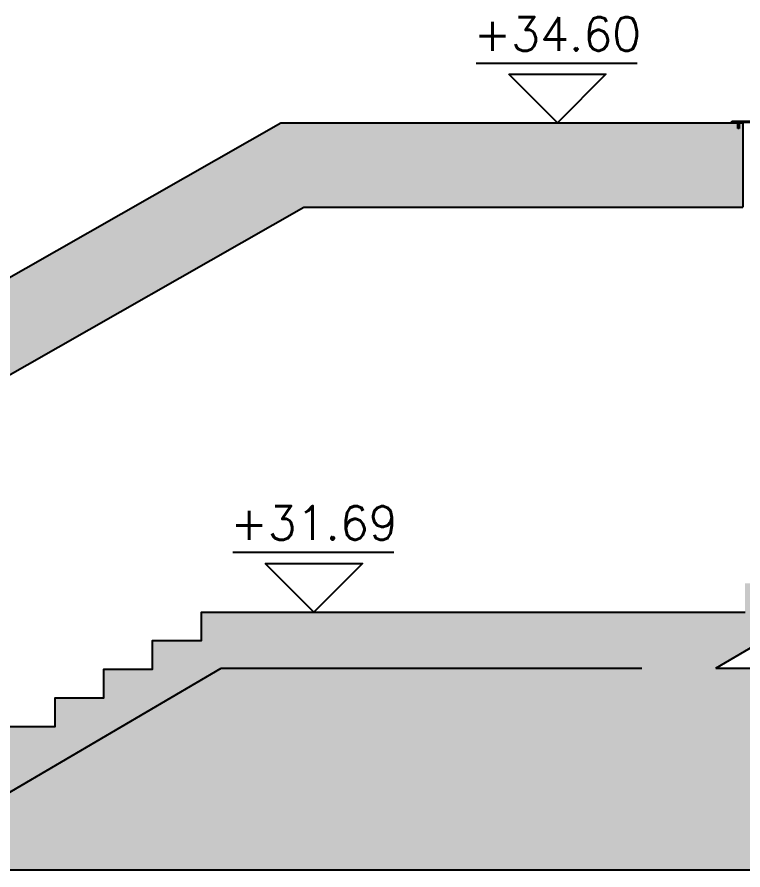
# Model space of a CAD drawing. Header units: millimetres. Extents: x 400382 to 401500, y 4543975 to 4544133.
# Drawn here: x 401456.39 to 401460.7, y 4544058.22 to 4544063.29 of the extents above; entities that cross this region are included whole.
import ezdxf
from ezdxf.enums import TextEntityAlignment as Align

# ---------------------------------------------------------------- set-up
doc = ezdxf.new("R2010")
doc.units = ezdxf.units.MM
doc.linetypes.add('CONTINU', pattern=[0])
doc.linetypes.add('HIDDEN', pattern=[0.375, 0.25, -0.125])
for name, color, linetype in [('görünüş prota', 4, 'Continuous'), ('kesit prota', 1, 'Continuous'), ('kesit tarama prota', 252, 'Continuous'), ('kiris prota', 6, 'Continuous'), ('kot prota', 4, 'Continuous'), ('merdiven prota', 2, 'Continuous'), ('PRT-CST-rc_level', 6, 'Continuous'), ('PRT-CST-rc_levermark', 4, 'Continuous')]:
    doc.layers.add(name, color=color, linetype=linetype)
doc.styles.add('OLCU', font='romanstw.shx')

# ---------------------------------------------------------------- blocks, each defined once
blk = doc.blocks.new('KOTK5')
at = {"layer": 'PRT-CST-rc_levermark'}
blk.add_line((216.7, 160), (-213.3, 160), dxfattribs=at)
blk.add_lwpolyline([(130, 130), (-130, 130), (0, 0)], close=True, dxfattribs=at)
at = {"layer": 'PRT-CST-rc_level', "style": 'OLCU'}
blk.add_attdef('000.00', text='', height=90, dxfattribs=at).set_placement((0, 193.1), align=Align.CENTER)
blk = doc.blocks.new('A$C750F51A7')
at = {"layer": 'görünüş prota', "color": 253, "lineweight": -2}
for p, q in [((-220.98, -61.97), (-220.98, -61.17)), ((-220.98, -61.17), (-73.33, -61.17)), ((-73.33, -61.97), (-220.98, -61.97)), ((-217.38, -65.47), (-217.38, -61.97)), ((-217.38, -61.97), (-216.58, -61.97)), ((-216.58, -65.47), (-217.38, -65.47)), ((-216.58, -61.97), (-216.58, -65.47))]:
    blk.add_line(p, q, dxfattribs=at)

msp = doc.modelspace()

# ---------------------------------------------------------------- hatches: boundary and pattern name
at = {"layer": 'kesit tarama prota'}
h = msp.add_hatch(color=256, dxfattribs=at)
h.dxf.hatch_style = 1
h.paths.add_polyline_path([(401468.9625, 4544059.4174), (401465.8545, 4544059.4174), (401465.8545, 4544062.6574), (401465.3547, 4544062.6574), (401465.3543, 4544062.4704), (401465.0643, 4544062.4704), (401465.0643, 4544062.3004), (401464.7743, 4544062.3004), (401464.7743, 4544062.1304), (401464.4843, 4544062.1304), (401464.4843, 4544061.9604), (401464.1943, 4544061.9604), (401464.1943, 4544061.7904), (401463.9043, 4544061.7904), (401463.9043, 4544061.6204), (401463.6143, 4544061.6204), (401463.6143, 4544061.4504), (401463.3243, 4544061.4504), (401463.3243, 4544061.2804), (401463.0343, 4544061.2804), (401463.0343, 4544061.1104), (401462.7443, 4544061.1104), (401462.7443, 4544060.9404), (401462.4543, 4544060.9404), (401462.4543, 4544060.7704), (401462.1643, 4544060.7704), (401462.1643, 4544060.6004), (401461.8743, 4544060.6004), (401461.8743, 4544060.4304), (401461.5843, 4544060.4304), (401461.5843, 4544060.2604), (401461.2943, 4544060.2604), (401461.2943, 4544060.0904), (401461.0043, 4544060.0904), (401461.0043, 4544059.9204), (401460.7143, 4544059.9204), (401460.7143, 4544059.7504), (401457.4839, 4544059.7504), (401457.4839, 4544059.5804), (401457.1939, 4544059.5804), (401457.1939, 4544059.4104), (401456.9039, 4544059.4104), (401456.9039, 4544059.2404), (401456.6139, 4544059.2404), (401456.6139, 4544059.0704), (401456.3239, 4544059.0704), (401456.3239, 4544058.9004), (401456.0339, 4544058.9004), (401456.0339, 4544058.7304), (401455.7439, 4544058.7304), (401455.7439, 4544058.5604), (401452.6739, 4544058.5604), (401452.6739, 4544060.8574), (401455.8098, 4544060.8574), (401458.0921, 4544062.1574), (401460.7019, 4544062.1574), (401460.7019, 4544062.6574), (401457.9561, 4544062.6574), (401455.6738, 4544061.3574), (401452.1739, 4544061.3574), (401452.1739, 4544059.4174), (401449.9691, 4544059.4174), (401449.9691, 4544058.2174), (401468.9625, 4544058.2174)])
h.paths.add_polyline_path([(401460.5417, 4544059.4174), (401465.3545, 4544062.2387), (401465.3545, 4544059.4174)], flags=16)

# ---------------------------------------------------------------- linework, layer by layer
at = {"layer": 'kesit prota', "color": 1}
for p, q in [((401455.8098, 4544060.8574), (401458.0921, 4544062.1574)), ((401458.0921, 4544062.1574), (401460.7019, 4544062.1574)), ((401460.5417, 4544059.4174), (401465.3545, 4544059.4174))]:
    msp.add_line(p, q, dxfattribs=at)
for points in [[(401452.1739, 4544061.3574), (401455.6738, 4544061.3574), (401457.9561, 4544062.6574), (401460.7019, 4544062.6574), (401460.7019, 4544062.1574)], [(401460.5417, 4544059.4174), (401465.3545, 4544062.2387)], [(401456.3239, 4544059.0704), (401456.6139, 4544059.0704), (401456.6139, 4544059.2404), (401456.9039, 4544059.2404), (401456.9039, 4544059.4104), (401457.1939, 4544059.4104), (401457.1939, 4544059.5804), (401457.4839, 4544059.5804), (401457.4839, 4544059.7504), (401460.7143, 4544059.7504)], [(401449.9691, 4544058.2174), (401468.9625, 4544058.2174)]]:
    msp.add_lwpolyline(points, dxfattribs=at)
at = {"layer": 'merdiven prota', "linetype": 'HIDDEN', "ltscale": 10}
for points in [[(401455.5542, 4544058.2174), (401457.6013, 4544059.4174)], [(401457.6013, 4544059.4174), (401460.5417, 4544059.4174)]]:
    msp.add_lwpolyline(points, dxfattribs=at)

# ---------------------------------------------------------------- block references
at = {"layer": 'kiris prota', "color": 1, "xscale": 0.01, "yscale": 0.01, "zscale": 0.01}
msp.add_blockref('A$C750F51A7', (401462.8457, 4544063.2791), dxfattribs=at)
at = {"layer": 'kot prota', "linetype": 'CONTINU', "ltscale": 0.1}
ref = msp.add_blockref('KOTK5', (401459.599, 4544062.6574), dxfattribs=dict(at, xscale=-0.002222222222222222, yscale=0.002222222222222222, zscale=0.002222222222222222, rotation=359.9999999999036))
ref.add_attrib('000.00', '+34.60', dxfattribs={"layer": 'PRT-CST-rc_level', "height": 0.2, "style": 'OLCU'}).set_placement((401459.599, 4544063.0866), align=Align.CENTER)
ref = msp.add_blockref('KOTK5', (401458.1524, 4544059.7504), dxfattribs=dict(at, xscale=-0.002222222222222222, yscale=0.002222222222222222, zscale=0.002222222222222222, rotation=359.9999999999036))
ref.add_attrib('000.00', '+31.69', dxfattribs={"layer": 'PRT-CST-rc_level', "height": 0.2, "style": 'OLCU'}).set_placement((401458.1524, 4544060.1796), align=Align.CENTER)

doc.saveas('drawing.dxf')
